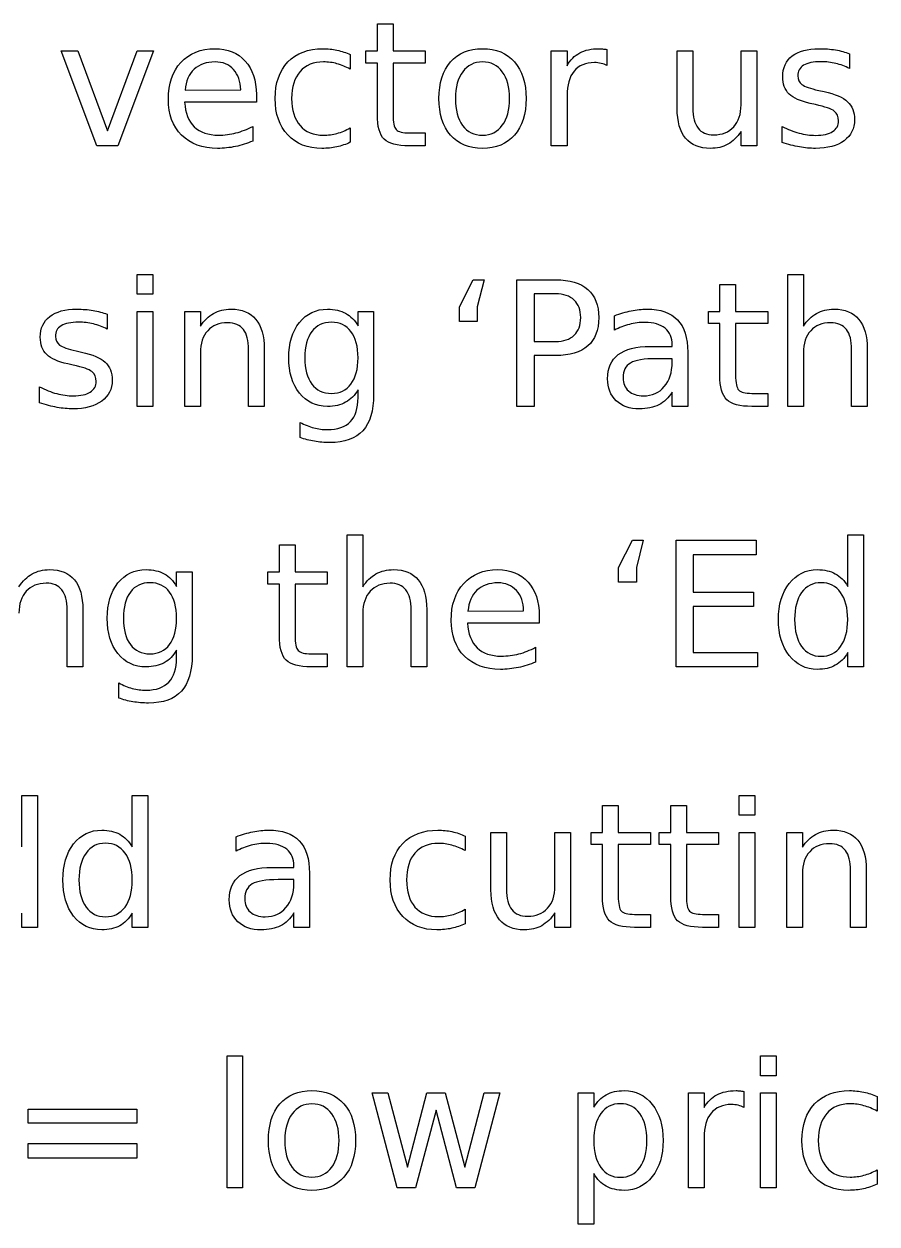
# Model space of a CAD drawing. Extents: x -140 to 352, y 0 to 216.
# Drawn here: x 261.78 to 283.42, y 118.7 to 149.14 of the extents above; entities that cross this region are included whole.
import ezdxf

# ---------------------------------------------------------------- set-up
doc = ezdxf.new("R2010")
doc.units = 0
doc.layers.add('Design_Template', color=7, linetype='CONTINUOUS')

msp = doc.modelspace()

# ---------------------------------------------------------------- linework, layer by layer
at = {"layer": 'Design_Template', "color": 7}
for points in [[(270.747271, 146.839637), (270.747271, 148.147571), (270.456854, 148.147571), (270.456854, 148.455193), (270.747271, 148.455193), (270.747271, 149.139279), (271.14524, 149.139279)], [(271.14524, 149.139279), (271.14524, 148.455193), (271.960548, 148.455193), (271.960548, 148.147571), (271.14524, 148.147571), (271.14524, 146.839637)], [(270.061037, 148.362691), (270.061037, 147.992684)], [(275.559534, 147.315061), (275.559534, 146.045848), (275.161548, 146.045848), (275.161548, 148.4552), (275.559534, 148.4552), (275.559534, 148.080889)], [(276.570602, 148.491762), (276.572719, 148.085182)], [(278.353947, 146.996672), (278.353947, 148.455193), (278.749778, 148.455193), (278.749778, 147.011732)], [(279.975966, 147.089174), (279.975966, 148.455193), (280.371779, 148.455193), (280.371779, 146.045841), (279.975966, 146.045841), (279.975966, 146.415848)], [(282.727358, 148.384204), (282.727358, 148.009892)], [(267.677501, 147.349471), (267.677501, 147.155863), (265.85757, 147.155863)], [(265.870478, 147.463485), (267.281671, 147.465602)], [(281.944314, 147.454881), (282.079838, 147.424754)], [(281.864721, 147.093467), (281.727042, 147.125746)], [(267.584999, 146.542771), (267.584999, 146.168459)], [(270.061037, 146.504046), (270.061037, 146.138343)], [(281.014992, 146.134028), (281.014992, 146.54276)], [(271.553979, 146.377124), (271.960548, 146.377124), (271.960548, 146.045841), (271.553979, 146.045841)], [(281.557102, 140.79904), (281.557102, 139.437325), (281.159133, 139.437325), (281.159133, 142.784604), (281.557102, 142.784604), (281.557102, 141.47237)], [(274.29031, 142.649078), (275.271269, 142.649078)], [(275.271269, 140.728051), (274.724851, 140.728051), (274.724851, 139.437325), (274.29031, 139.437325), (274.29031, 142.649078)], [(279.438163, 140.231121), (279.438163, 141.539055), (279.147746, 141.539055), (279.147746, 141.846677), (279.438163, 141.846677), (279.438163, 142.530763), (279.836132, 142.530763)], [(279.836132, 142.530763), (279.836132, 141.846677), (280.651444, 141.846677), (280.651444, 141.539055), (279.836132, 141.539055), (279.836132, 140.231121)], [(274.724851, 142.291978), (274.724851, 141.08515), (275.271269, 141.08515)], [(275.271269, 142.291978), (274.724851, 142.291978)], [(263.891374, 141.775688), (263.891374, 141.40138)], [(266.257694, 140.79904), (266.257694, 139.437325), (265.859726, 139.437325), (265.859726, 141.846677), (266.257694, 141.846677), (266.257694, 141.47237)], [(270.256801, 141.480984), (270.256801, 141.846688), (270.652614, 141.846688), (270.652614, 139.736354)], [(276.76421, 141.37126), (276.76421, 141.736967)], [(277.672006, 140.958228), (278.227024, 140.958228), (278.227024, 140.996949)], [(263.108331, 140.846365), (263.243854, 140.816238)], [(267.877555, 140.891542), (267.877555, 139.437325), (267.481741, 139.437325), (267.481741, 140.878634)], [(278.622855, 140.811948), (278.622855, 139.437325), (278.227024, 139.437325), (278.227024, 139.803029)], [(283.176966, 140.891542), (283.176966, 139.437325), (282.781135, 139.437325), (282.781135, 140.878634)], [(263.028737, 140.484952), (262.891058, 140.517231)], [(278.227024, 140.560256), (278.227024, 140.648454), (277.833349, 140.648454)], [(262.179008, 139.525513), (262.179008, 139.934244)], [(270.256801, 139.665364), (270.256801, 139.861124)], [(280.244857, 139.768612), (280.651444, 139.768612), (280.651444, 139.437325), (280.244857, 139.437325)], [(268.789676, 138.64784), (268.789676, 139.032908)], [(270.379412, 134.190525), (270.379412, 132.82881), (269.981444, 132.82881), (269.981444, 136.176092), (270.379412, 136.176092), (270.379412, 134.863854)], [(282.682184, 134.872458), (282.682184, 136.176092), (283.077998, 136.176092), (283.077998, 132.82881), (282.682184, 132.82881), (282.682184, 133.190213)], [(268.260477, 133.622605), (268.260477, 134.93054), (267.97006, 134.93054), (267.97006, 135.238165), (268.260477, 135.238165), (268.260477, 135.922247), (268.658446, 135.922247)], [(268.658446, 135.922247), (268.658446, 135.238165), (269.473754, 135.238165), (269.473754, 134.93054), (268.658446, 134.93054), (268.658446, 133.622605)], [(265.65321, 134.872472), (265.65321, 135.23818), (266.049037, 135.23818), (266.049037, 133.127842)], [(263.273963, 134.283027), (263.273963, 132.82881), (262.87815, 132.82881), (262.87815, 134.270119)], [(271.999276, 134.283027), (271.999276, 132.82881), (271.603445, 132.82881), (271.603445, 134.270119)], [(274.853929, 134.13244), (274.853929, 133.938832), (273.034012, 133.938832)], [(273.04692, 134.246458), (274.458116, 134.248574)], [(265.65321, 133.056852), (265.65321, 133.252612)], [(269.067171, 133.160096), (269.473754, 133.160096), (269.473754, 132.82881), (269.067171, 132.82881)], [(274.761427, 133.325739), (274.761427, 132.951428)], [(264.186084, 132.039332), (264.186084, 132.424396)], [(261.725092, 128.263943), (261.725092, 129.567577), (262.120923, 129.567577), (262.120923, 126.220294), (261.725092, 126.220294), (261.725092, 126.581697)], [(264.525972, 128.263943), (264.525972, 129.567577), (264.921802, 129.567577), (264.921802, 126.220294), (264.525972, 126.220294), (264.525972, 126.581697)], [(276.460881, 127.01409), (276.460881, 128.322028), (276.170464, 128.322028), (276.170464, 128.629646), (276.460881, 128.629646), (276.460881, 129.313732), (276.858853, 129.313732)], [(276.858853, 129.313732), (276.858853, 128.629646), (277.674162, 128.629646), (277.674162, 128.322028), (276.858853, 128.322028), (276.858853, 127.01409)], [(278.190452, 127.01409), (278.190452, 128.322028), (277.900049, 128.322028), (277.900049, 128.629646), (278.190452, 128.629646), (278.190452, 129.313732), (278.588435, 129.313732)], [(278.588435, 129.313732), (278.588435, 128.629646), (279.403746, 128.629646), (279.403746, 128.322028), (278.588435, 128.322028), (278.588435, 127.01409)], [(267.165504, 128.154232), (267.165504, 128.519936)], [(272.978083, 128.537148), (272.978083, 128.167141)], [(273.629896, 127.171129), (273.629896, 128.629646), (274.025709, 128.629646), (274.025709, 127.186189)], [(275.251898, 127.263631), (275.251898, 128.629646), (275.647729, 128.629646), (275.647729, 126.220294), (275.251898, 126.220294), (275.251898, 126.590302)], [(281.531282, 127.582009), (281.531282, 126.220294), (281.133314, 126.220294), (281.133314, 128.629646), (281.531282, 128.629646), (281.531282, 128.255339)], [(268.073318, 127.7412), (268.628336, 127.7412), (268.628336, 127.779921)], [(269.024149, 127.594917), (269.024149, 126.220294), (268.628336, 126.220294), (268.628336, 126.586001)], [(283.151146, 127.674511), (283.151146, 126.220294), (282.755315, 126.220294), (282.755315, 127.661603)], [(268.628336, 127.343225), (268.628336, 127.431426), (268.234657, 127.431426)], [(272.978083, 126.678503), (272.978083, 126.312796)], [(277.267592, 126.551581), (277.674162, 126.551581), (277.674162, 126.220294), (277.267592, 126.220294)], [(278.99716, 126.551581), (279.403746, 126.551581), (279.403746, 126.220294), (278.99716, 126.220294)], [(276.239305, 119.973182), (276.239305, 118.695364), (275.841337, 118.695364), (275.841337, 122.021134), (276.239305, 122.021134), (276.239305, 121.655427)], [(279.035887, 120.880999), (279.035887, 119.611786), (278.637901, 119.611786), (278.637901, 122.021141), (279.035887, 122.021141), (279.035887, 121.64683)], [(280.046942, 122.057703), (280.049058, 121.651127)], [(283.424348, 121.928632), (283.424348, 121.558621)], [(283.424348, 120.069987), (283.424348, 119.70428)]]:
    msp.add_lwpolyline(points, dxfattribs=at)
for points in [[(262.725408, 148.455193), (263.144903, 148.455193), (263.897823, 146.433057), (264.650756, 148.455193), (265.070234, 148.455193), (264.166731, 146.045841), (263.628928, 146.045841)], [(264.652894, 142.784604), (265.048725, 142.784604), (265.048725, 142.283374), (264.652894, 142.283374)], [(273.283549, 141.590684), (272.829651, 141.590684), (272.829651, 141.962844), (273.182443, 142.649078), (273.459952, 142.649078), (273.283549, 141.962844)], [(264.652894, 141.846677), (265.048725, 141.846677), (265.048725, 139.437325), (264.652894, 139.437325)], [(277.319211, 134.982169), (276.865313, 134.982169), (276.865313, 135.354328), (277.218108, 136.040566), (277.495617, 136.040566), (277.319211, 135.354328)], [(278.325975, 136.040566), (280.356716, 136.040566), (280.356716, 135.674858), (278.760534, 135.674858), (278.760534, 134.724024), (280.29003, 134.724024), (280.29003, 134.35832), (278.760534, 134.35832), (278.760534, 133.194517), (280.395444, 133.194517), (280.395444, 132.82881), (278.325975, 132.82881)], [(279.926482, 129.567577), (280.322295, 129.567577), (280.322295, 129.066343), (279.926482, 129.066343)], [(279.926482, 128.629646), (280.322295, 128.629646), (280.322295, 126.220294), (279.926482, 126.220294)], [(266.933172, 122.959061), (267.328999, 122.959061), (267.328999, 119.611779), (266.933172, 119.611779)], [(280.468592, 122.959061), (280.864405, 122.959061), (280.864405, 122.457831), (280.468592, 122.457831)], [(270.618193, 122.021134), (271.014024, 122.021134), (271.508806, 120.140977), (272.001432, 122.021134), (272.468238, 122.021134), (272.963019, 120.140977), (273.455645, 122.021134), (273.851476, 122.021134), (273.221171, 119.611779), (272.754348, 119.611779), (272.235905, 121.58659), (271.715322, 119.611779), (271.248516, 119.611779)], [(280.468592, 122.021134), (280.864405, 122.021134), (280.864405, 119.611779), (280.468592, 119.611779)], [(261.890743, 121.612406), (264.648601, 121.612406), (264.648601, 121.251003), (261.890743, 121.251003)], [(261.890743, 120.734713), (264.648601, 120.734713), (264.648601, 120.369005), (261.890743, 120.369005)]]:
    msp.add_lwpolyline(points, close=True, dxfattribs=at)
for points in [[(265.762913, 148.164779), (265.976604, 148.397108), (266.264154, 148.513274), (266.62555, 148.513274)], [(266.62555, 148.513274), (266.949675, 148.513274), (267.205658, 148.40858), (267.393529, 148.1992)], [(268.47775, 148.175535), (268.694306, 148.400696), (268.990441, 148.513274), (269.366189, 148.513274)], [(269.366189, 148.513274), (269.488091, 148.513274), (269.607125, 148.500363), (269.723291, 148.474553)], [(269.723291, 148.474553), (269.839458, 148.450177), (269.952047, 148.412884), (270.061037, 148.362691)], [(272.603761, 148.177687), (272.800251, 148.401412), (273.071297, 148.513274), (273.416935, 148.513274)], [(273.416935, 148.513274), (273.761112, 148.513274), (274.03146, 148.401412), (274.227936, 148.177687)], [(275.559534, 148.080889), (275.642709, 148.227172), (275.750987, 148.335446), (275.884354, 148.405723)], [(275.884354, 148.405723), (276.01774, 148.477429), (276.179795, 148.513281), (276.370535, 148.513281)], [(276.370535, 148.513281), (276.397769, 148.513281), (276.427904, 148.511165), (276.460881, 148.506826)], [(276.460881, 148.506826), (276.493866, 148.504003), (276.530435, 148.498923), (276.570602, 148.491762)], [(281.032211, 147.803376), (281.032211, 148.029969), (281.112517, 148.204932), (281.273144, 148.328271)], [(281.273144, 148.328271), (281.433757, 148.451605), (281.661785, 148.513274), (281.957223, 148.513274)], [(281.957223, 148.513274), (282.103502, 148.513274), (282.24118, 148.502515), (282.370255, 148.480995)], [(282.370255, 148.480995), (282.499333, 148.459476), (282.618367, 148.427211), (282.727358, 148.384189)], [(265.444538, 147.226853), (265.444538, 147.62124), (265.550664, 147.933883), (265.762913, 148.164779)], [(266.098507, 147.990532), (265.966561, 147.865761), (265.890562, 147.690078), (265.870478, 147.463485)], [(266.629857, 148.177687), (266.408994, 148.177684), (266.231889, 148.115302), (266.098507, 147.990532)], [(267.098819, 147.984079), (266.981227, 148.11315), (266.82489, 148.177684), (266.629857, 148.177687)], [(267.281671, 147.465637), (267.278848, 147.68219), (267.217853, 147.855005), (267.098819, 147.984079)], [(267.393529, 148.1992), (267.582844, 147.991248), (267.677487, 147.708006), (267.677501, 147.349471)], [(268.155064, 147.248365), (268.155064, 147.641317), (268.262633, 147.950375), (268.47775, 148.175535)], [(269.383408, 148.177687), (269.126695, 148.177684), (268.927354, 148.095942), (268.785368, 147.93245)], [(269.723291, 148.130362), (269.611433, 148.161901), (269.498131, 148.177684), (269.383408, 148.177687)], [(270.061037, 147.992684), (269.949164, 148.054349), (269.836593, 148.100242), (269.723291, 148.130362)], [(272.311206, 147.248365), (272.311206, 147.644185), (272.408731, 147.953959), (272.603761, 148.177687)], [(273.416935, 148.177687), (273.204668, 148.177684), (273.03688, 148.094506), (272.913535, 147.928147)], [(273.918161, 147.925995), (273.794816, 148.09379), (273.627741, 148.177684), (273.416935, 148.177687)], [(274.227936, 148.177687), (274.424408, 147.953959), (274.522646, 147.644185), (274.522646, 147.248365)], [(276.254369, 148.160486), (276.030648, 148.160482), (275.858552, 148.087341), (275.738078, 147.941062)], [(276.426464, 148.141118), (276.374842, 148.15403), (276.31747, 148.160486), (276.254369, 148.160486)], [(276.572744, 148.085186), (276.52828, 148.111009), (276.479526, 148.129643), (276.426464, 148.141118)], [(281.561392, 148.091641), (281.463884, 148.031405), (281.415116, 147.941055), (281.415116, 147.820588)], [(282.004551, 148.181991), (281.808079, 148.181988), (281.66036, 148.151864), (281.561392, 148.091641)], [(282.378856, 148.138967), (282.258396, 148.167647), (282.133629, 148.181988), (282.004551, 148.181991)], [(282.727358, 148.009892), (282.615485, 148.067257), (282.499333, 148.110282), (282.378856, 148.138967)], [(268.785368, 147.93245), (268.643382, 147.770391), (268.572407, 147.542363), (268.572407, 147.248365)], [(272.913535, 147.928147), (272.790211, 147.763219), (272.728531, 147.536623), (272.728545, 147.248365)], [(274.103165, 147.248365), (274.103165, 147.533759), (274.041485, 147.759635), (273.918161, 147.925995)], [(275.738078, 147.941062), (275.619044, 147.796211), (275.559534, 147.587547), (275.559534, 147.315061)], [(281.195688, 147.362379), (281.086698, 147.469938), (281.032211, 147.616937), (281.032211, 147.803376)], [(281.415116, 147.820588), (281.415116, 147.728799), (281.450253, 147.656377), (281.520526, 147.603316)], [(281.727042, 147.125746), (281.481798, 147.177375), (281.304682, 147.256253), (281.195688, 147.362379)], [(281.520526, 147.603316), (281.590806, 147.551683), (281.732066, 147.502206), (281.944314, 147.454881)], [(282.079838, 147.424754), (282.360927, 147.364521), (282.560282, 147.279187), (282.677877, 147.168761)], [(265.780132, 146.319042), (265.556397, 146.542767), (265.444538, 146.845369), (265.444538, 147.226853)], [(265.85757, 147.155863), (265.874786, 146.883378), (265.956535, 146.675426), (266.102814, 146.532011)], [(268.475594, 146.325495), (268.261902, 146.553523), (268.155064, 146.861145), (268.155064, 147.248365)], [(268.572407, 147.248365), (268.572407, 146.954367), (268.643382, 146.725622), (268.785368, 146.562131)], [(272.603761, 146.319042), (272.408731, 146.544203), (272.311206, 146.853977), (272.311206, 147.248365)], [(272.728545, 147.248365), (272.728531, 146.960103), (272.789498, 146.732791), (272.911397, 146.566431)], [(273.918161, 146.568583), (274.041485, 146.734943), (274.103165, 146.961535), (274.103165, 147.248365)], [(274.522646, 147.248365), (274.522646, 146.853977), (274.424408, 146.544203), (274.227936, 146.319042)], [(279.788803, 146.532011), (279.913574, 146.668254), (279.975966, 146.853977), (279.975966, 147.089174)], [(282.340145, 146.927824), (282.268422, 146.985189), (282.109965, 147.040402), (281.864721, 147.093467)], [(282.677877, 147.168761), (282.796911, 147.059763), (282.856418, 146.907028), (282.856436, 146.710552)], [(270.921522, 146.215784), (270.805356, 146.330515), (270.747271, 146.538467), (270.747271, 146.839637)], [(271.14524, 146.839637), (271.14524, 146.643157), (271.171769, 146.516954), (271.224851, 146.461021)], [(278.569064, 146.241601), (278.425652, 146.413696), (278.353947, 146.665386), (278.353947, 146.996672)], [(278.749778, 147.011732), (278.74976, 146.783704), (278.794224, 146.612324), (278.883145, 146.497594)], [(282.449849, 146.680435), (282.449849, 146.787993), (282.413276, 146.870459), (282.340145, 146.927824)], [(266.102814, 146.532011), (266.250533, 146.390032), (266.45561, 146.319042), (266.718055, 146.319042)], [(267.159059, 146.374975), (267.30247, 146.412264), (267.444439, 146.468193), (267.584999, 146.542771)], [(268.785368, 146.562131), (268.927354, 146.400072), (269.126695, 146.319042), (269.383408, 146.319042)], [(269.723291, 146.364219), (269.836593, 146.395757), (269.949164, 146.442377), (270.061037, 146.504046)], [(271.224851, 146.461021), (271.279338, 146.405088), (271.389041, 146.377124), (271.553979, 146.377124)], [(272.911397, 146.566431), (273.034725, 146.401504), (273.203243, 146.319042), (273.416935, 146.319042)], [(273.416935, 146.319042), (273.627741, 146.319042), (273.794816, 146.402224), (273.918161, 146.568583)], [(278.883145, 146.497594), (278.972052, 146.384296), (279.105438, 146.327647), (279.283269, 146.327647)], [(279.283269, 146.327647), (279.496961, 146.327647), (279.665462, 146.395768), (279.788803, 146.532011)], [(281.014992, 146.54276), (281.161271, 146.466747), (281.305409, 146.409382), (281.447381, 146.370661)], [(282.299262, 146.409382), (282.399655, 146.473919), (282.449849, 146.564269), (282.449849, 146.680435)], [(282.856436, 146.710552), (282.856418, 146.486827), (282.767511, 146.309708), (282.589683, 146.179205)], [(266.694391, 145.983456), (266.310043, 145.983456), (266.005289, 146.095318), (265.780132, 146.319042)], [(266.718055, 146.319042), (266.870081, 146.319042), (267.017073, 146.337669), (267.159059, 146.374975)], [(267.584999, 146.168459), (267.443013, 146.108222), (267.297447, 146.062333), (267.148303, 146.030781)], [(269.340386, 145.983456), (268.977551, 145.983456), (268.689286, 146.09747), (268.475594, 146.325495)], [(269.383408, 146.319042), (269.498131, 146.319042), (269.611433, 146.334106), (269.723291, 146.364219)], [(270.061037, 146.138343), (269.950604, 146.086714), (269.83588, 146.047989), (269.716846, 146.022176)], [(271.553979, 146.045841), (271.248498, 146.045841), (271.037689, 146.10249), (270.921522, 146.215784)], [(273.416935, 145.983456), (273.071297, 145.983456), (272.800251, 146.095318), (272.603761, 146.319042)], [(274.227936, 146.319042), (274.03146, 146.095318), (273.761112, 145.983456), (273.416935, 145.983456)], [(279.199368, 145.983456), (278.922586, 145.983456), (278.712475, 146.069502), (278.569064, 146.241601)], [(279.975966, 146.415848), (279.879866, 146.269565), (279.768007, 146.160571), (279.640372, 146.088862)], [(281.455996, 146.022166), (281.316878, 146.046543), (281.169886, 146.083831), (281.014992, 146.134028)], [(281.447381, 146.370661), (281.589367, 146.333372), (281.72991, 146.314728), (281.869028, 146.314728)], [(282.589683, 146.179205), (282.413276, 146.048698), (282.170187, 145.983445), (281.860413, 145.983445)], [(281.869028, 146.314728), (282.055461, 146.314728), (282.198872, 146.346266), (282.299262, 146.409382)], [(267.148303, 146.030781), (266.999141, 145.999242), (266.847842, 145.983456), (266.694391, 145.983456)], [(269.716846, 146.022176), (269.599237, 145.996353), (269.473754, 145.983456), (269.340386, 145.983456)], [(279.640372, 146.088862), (279.514162, 146.018592), (279.36717, 145.983456), (279.199368, 145.983456)], [(281.860413, 145.983445), (281.731353, 145.983445), (281.596543, 145.996357), (281.455996, 146.022166)], [(275.271269, 142.649078), (275.63124, 142.649078), (275.902999, 142.567332), (276.086577, 142.403841)], [(275.74023, 142.134939), (275.629797, 142.23963), (275.473477, 142.291975), (275.271269, 142.291978)], [(276.086577, 142.403841), (276.27157, 142.241782), (276.364072, 142.003713), (276.364086, 141.689642)], [(262.437146, 141.719755), (262.597773, 141.84309), (262.825801, 141.904759), (263.121239, 141.904762)], [(263.121239, 141.904762), (263.267518, 141.904759), (263.405197, 141.894003), (263.534271, 141.872483)], [(263.534271, 141.872483), (263.663331, 141.850964), (263.782365, 141.818702), (263.891374, 141.775677)], [(266.591133, 141.7972), (266.720207, 141.868906), (266.868638, 141.904759), (267.03643, 141.904762)], [(267.03643, 141.904762), (267.313223, 141.904759), (267.522607, 141.818713), (267.664593, 141.646617)], [(268.770305, 141.567031), (268.951019, 141.792187), (269.189069, 141.904769), (269.48451, 141.904773)], [(269.48451, 141.904773), (269.662342, 141.904769), (269.815081, 141.869636), (269.942716, 141.799363)], [(275.905867, 141.689642), (275.905867, 141.881814), (275.850664, 142.030245), (275.74023, 142.134939)], [(277.185843, 141.861738), (277.322079, 141.890418), (277.454734, 141.904759), (277.583812, 141.904762)], [(277.583812, 141.904762), (277.932314, 141.904759), (278.192604, 141.814409), (278.364703, 141.633709)], [(281.890541, 141.7972), (282.019615, 141.868906), (282.16805, 141.904759), (282.335838, 141.904762)], [(282.335838, 141.904762), (282.612634, 141.904759), (282.822015, 141.818713), (282.963987, 141.646617)], [(262.19621, 141.194864), (262.19621, 141.421453), (262.276534, 141.59642), (262.437146, 141.719755)], [(263.168567, 141.573476), (262.972077, 141.573472), (262.824376, 141.543349), (262.725408, 141.483126)], [(263.542872, 141.530451), (263.422398, 141.559132), (263.297628, 141.573472), (263.168567, 141.573476)], [(266.257694, 141.47237), (266.352352, 141.617213), (266.463498, 141.725491), (266.591133, 141.7972)], [(267.664593, 141.646617), (267.806562, 141.47595), (267.877555, 141.224261), (267.877555, 140.891542)], [(268.499258, 140.669977), (268.499258, 141.042852), (268.589608, 141.34187), (268.770305, 141.567031)], [(269.581323, 141.573476), (269.369057, 141.573472), (269.20342, 141.494595), (269.084386, 141.336843)], [(270.078239, 141.336843), (269.960647, 141.494595), (269.794997, 141.573472), (269.581323, 141.573476)], [(269.942716, 141.799363), (270.070351, 141.729086), (270.175052, 141.62296), (270.256801, 141.480984)], [(275.74023, 141.242189), (275.850664, 141.34688), (275.905867, 141.49603), (275.905867, 141.689642)], [(276.364086, 141.689642), (276.364072, 141.372692), (276.27157, 141.133191), (276.086577, 140.971136)], [(276.76421, 141.736967), (276.909047, 141.792896), (277.049593, 141.834485), (277.185843, 141.861738)], [(277.542946, 141.569172), (277.405267, 141.569168), (277.27117, 141.552662), (277.14067, 141.519695)], [(278.046328, 141.418589), (277.927294, 141.518975), (277.759488, 141.569168), (277.542946, 141.569172)], [(278.364703, 141.633709), (278.536799, 141.453006), (278.622838, 141.179084), (278.622855, 140.811948)], [(281.557102, 141.47237), (281.651759, 141.617213), (281.762906, 141.725491), (281.890541, 141.7972)], [(282.963987, 141.646617), (283.105973, 141.47595), (283.176966, 141.224261), (283.176966, 140.891542)], [(262.725408, 141.483126), (262.627886, 141.422889), (262.579132, 141.332539), (262.579132, 141.212073)], [(263.891374, 141.40138), (263.779501, 141.458742), (263.663331, 141.501767), (263.542872, 141.530451)], [(266.442698, 141.356203), (266.31937, 141.219957), (266.257694, 141.034237), (266.257694, 140.79904)], [(266.948232, 141.560568), (266.734544, 141.560568), (266.56604, 141.492443), (266.442698, 141.356203)], [(267.348356, 141.39062), (267.259449, 141.503919), (267.126064, 141.560568), (266.948232, 141.560568)], [(267.481741, 140.878634), (267.481741, 141.106663), (267.437281, 141.277322), (267.348356, 141.39062)], [(269.084386, 141.336843), (268.966795, 141.179084), (268.907983, 140.956796), (268.907983, 140.669966)], [(270.256801, 140.669966), (270.256801, 140.956796), (270.197273, 141.179084), (270.078239, 141.336843)], [(277.14067, 141.519695), (277.010153, 141.48671), (276.88467, 141.437229), (276.76421, 141.37126)], [(278.227024, 140.996949), (278.227024, 141.179084), (278.166788, 141.319631), (278.046328, 141.418589)], [(281.742106, 141.356203), (281.618764, 141.219957), (281.557102, 141.034237), (281.557102, 140.79904)], [(282.247643, 141.560568), (282.033952, 141.560568), (281.865433, 141.492443), (281.742106, 141.356203)], [(282.647764, 141.39062), (282.558843, 141.503919), (282.425472, 141.560568), (282.247643, 141.560568)], [(282.781135, 140.878634), (282.781135, 141.106663), (282.736671, 141.277322), (282.647764, 141.39062)], [(262.359704, 140.753864), (262.250714, 140.861426), (262.19621, 141.008425), (262.19621, 141.194864)], [(262.579132, 141.212073), (262.579132, 141.120283), (262.614269, 141.047862), (262.684542, 140.9948)], [(262.684542, 140.9948), (262.754808, 140.943168), (262.896082, 140.893691), (263.108331, 140.846365)], [(275.271269, 141.08515), (275.473477, 141.085147), (275.629797, 141.137495), (275.74023, 141.242189)], [(276.086577, 140.971136), (275.902999, 140.809077), (275.63124, 140.728047), (275.271269, 140.728051)], [(276.858853, 140.751712), (277.040989, 140.88939), (277.312039, 140.958228), (277.672006, 140.958228)], [(262.891058, 140.517231), (262.645814, 140.56886), (262.468699, 140.647737), (262.359704, 140.753864)], [(263.243854, 140.816238), (263.524944, 140.756001), (263.724284, 140.670672), (263.841893, 140.560245)], [(268.770305, 139.775075), (268.589608, 140.000235), (268.499258, 140.298533), (268.499258, 140.669977)], [(268.907983, 140.669966), (268.907983, 140.384572), (268.966795, 140.163), (269.084386, 140.005244)], [(270.078239, 140.005244), (270.197273, 140.163), (270.256801, 140.384572), (270.256801, 140.669966)], [(276.587804, 140.138619), (276.587804, 140.409669), (276.678154, 140.614033), (276.858853, 140.751712)], [(263.504144, 140.319308), (263.432438, 140.376674), (263.273963, 140.43189), (263.028737, 140.484952)], [(263.841893, 140.560245), (263.960927, 140.451251), (264.020434, 140.298512), (264.020434, 140.102036)], [(277.168624, 140.538743), (277.0453, 140.465602), (276.98362, 140.340831), (276.98362, 140.164432)], [(277.833349, 140.648454), (277.513549, 140.648454), (277.291969, 140.611885), (277.168624, 140.538743)], [(278.026971, 139.938555), (278.160339, 140.094878), (278.227024, 140.302111), (278.227024, 140.560256)], [(263.463278, 139.80087), (263.563671, 139.865403), (263.613865, 139.955753), (263.613865, 140.071919)], [(263.613865, 140.071919), (263.613865, 140.179478), (263.577292, 140.261943), (263.504144, 140.319308)], [(264.020434, 140.102036), (264.020434, 139.878312), (263.931527, 139.701196), (263.753699, 139.570689)], [(276.805076, 139.581456), (276.660225, 139.720567), (276.587804, 139.906287), (276.587804, 140.138619)], [(276.98362, 140.164432), (276.98362, 140.023889), (277.029524, 139.912023), (277.121299, 139.828845)], [(279.6124, 139.607269), (279.496248, 139.722003), (279.438163, 139.929951), (279.438163, 140.231121)], [(279.836132, 140.231121), (279.836132, 140.034641), (279.862661, 139.908439), (279.915726, 139.852509)], [(262.179008, 139.934244), (262.325287, 139.858231), (262.469425, 139.80087), (262.611397, 139.762145)], [(262.611397, 139.762145), (262.753383, 139.72486), (262.893926, 139.706216), (263.03303, 139.706216)], [(263.03303, 139.706216), (263.219477, 139.706216), (263.362888, 139.737754), (263.463278, 139.80087)], [(269.48451, 139.437336), (269.189069, 139.437336), (268.951019, 139.549914), (268.770305, 139.775075)], [(269.084386, 140.005244), (269.20342, 139.847489), (269.369057, 139.768612), (269.581323, 139.768612)], [(269.581323, 139.768612), (269.794997, 139.768612), (269.960647, 139.847489), (270.078239, 140.005244)], [(270.256801, 139.861124), (270.175052, 139.719142), (270.070351, 139.613016), (269.942716, 139.542746)], [(277.121299, 139.828845), (277.214528, 139.747096), (277.340723, 139.706227), (277.499911, 139.706227)], [(277.499911, 139.706227), (277.719335, 139.706227), (277.895029, 139.783668), (278.026971, 139.938555)], [(278.227024, 139.803029), (278.136675, 139.656746), (278.024089, 139.548468), (277.889293, 139.478198)], [(279.915726, 139.852509), (279.97023, 139.796576), (280.079937, 139.768612), (280.244857, 139.768612)], [(262.619998, 139.41365), (262.480894, 139.438027), (262.333888, 139.475319), (262.179008, 139.525513)], [(263.753699, 139.570689), (263.577292, 139.440183), (263.334204, 139.374929), (263.024429, 139.374929)], [(269.942716, 139.542746), (269.815081, 139.472469), (269.662342, 139.437336), (269.48451, 139.437336)], [(270.063193, 139.052268), (270.192253, 139.187079), (270.256801, 139.391443), (270.256801, 139.665364)], [(270.652614, 139.736343), (270.652614, 139.326179), (270.561551, 139.021425), (270.379412, 138.822077)], [(277.394515, 139.37494), (277.147828, 139.37494), (276.951355, 139.443777), (276.805076, 139.581456)], [(277.889293, 139.478198), (277.754482, 139.409357), (277.589544, 139.37494), (277.394515, 139.37494)], [(280.244857, 139.437325), (279.93939, 139.437325), (279.728567, 139.493974), (279.6124, 139.607269)], [(263.024429, 139.374929), (262.895352, 139.374929), (262.760559, 139.387841), (262.619998, 139.41365)], [(268.789676, 139.032908), (268.905845, 138.969806), (269.020569, 138.923197), (269.13387, 138.893077)], [(269.13387, 138.893077), (269.247154, 138.86295), (269.362608, 138.847904), (269.480203, 138.847904)], [(269.480203, 138.847904), (269.73978, 138.847904), (269.934115, 138.916025), (270.063193, 139.052268)], [(269.148916, 138.553186), (269.025592, 138.57326), (268.905845, 138.604819), (268.789676, 138.64784)], [(269.542595, 138.520907), (269.403474, 138.520911), (269.272262, 138.531667), (269.148916, 138.553186)], [(270.379412, 138.822077), (270.197273, 138.621301), (269.918339, 138.520911), (269.542595, 138.520907)], [(261.654117, 134.863854), (261.748757, 135.008701), (261.859903, 135.116976), (261.987556, 135.188685)], [(261.987556, 135.188685), (262.116616, 135.26039), (262.265047, 135.296243), (262.432853, 135.296247)], [(262.432853, 135.296247), (262.709632, 135.296243), (262.919016, 135.210194), (263.061002, 135.038102)], [(264.166731, 134.958518), (264.347427, 135.183679), (264.585496, 135.296257), (264.880919, 135.296261)], [(264.880919, 135.296261), (265.058751, 135.296257), (265.211489, 135.261124), (265.339124, 135.190851)], [(265.339124, 135.190851), (265.466777, 135.120578), (265.57146, 135.014448), (265.65321, 134.872472)], [(270.379412, 134.863854), (270.47407, 135.008701), (270.585216, 135.116976), (270.712851, 135.188685)], [(270.712851, 135.188685), (270.841929, 135.26039), (270.99036, 135.296243), (271.158148, 135.296247)], [(271.158148, 135.296247), (271.434945, 135.296243), (271.644329, 135.210194), (271.786297, 135.038102)], [(272.939355, 134.947752), (273.153046, 135.180081), (273.440581, 135.296243), (273.801992, 135.296247)], [(273.801992, 135.296247), (274.126103, 135.296243), (274.382099, 135.191553), (274.569975, 134.982169)], [(281.197844, 134.947752), (281.381408, 135.180081), (281.618764, 135.296243), (281.909894, 135.296247)], [(281.909894, 135.296247), (282.087726, 135.296243), (282.239755, 135.26111), (282.365947, 135.190837)], [(282.365947, 135.190837), (282.493582, 135.121996), (282.598996, 135.01587), (282.682184, 134.872458)], [(262.344641, 134.952052), (262.130967, 134.952052), (261.962448, 134.883927), (261.839107, 134.747688)], [(262.744783, 134.782108), (262.655858, 134.895403), (262.522473, 134.952052), (262.344641, 134.952052)], [(263.061002, 135.038102), (263.20297, 134.867435), (263.273963, 134.615745), (263.273963, 134.283027)], [(263.895667, 134.061465), (263.895667, 134.43434), (263.986017, 134.733358), (264.166731, 134.958518)], [(264.977732, 134.96496), (264.76548, 134.964957), (264.599829, 134.886083), (264.480795, 134.728327)], [(265.474665, 134.728327), (265.357056, 134.886083), (265.191423, 134.964957), (264.977732, 134.96496)], [(271.069954, 134.952052), (270.856262, 134.952052), (270.687747, 134.883927), (270.564419, 134.747688)], [(271.470078, 134.782108), (271.381153, 134.895403), (271.247785, 134.952052), (271.069954, 134.952052)], [(271.786297, 135.038102), (271.928283, 134.867435), (271.999276, 134.615745), (271.999276, 134.283027)], [(272.62098, 134.009821), (272.62098, 134.404209), (272.727106, 134.716852), (272.939355, 134.947752)], [(273.806285, 134.960656), (273.585436, 134.960656), (273.408316, 134.898271), (273.274949, 134.773504)], [(274.275247, 134.767048), (274.157655, 134.896119), (274.001332, 134.960656), (273.806285, 134.960656)], [(274.569975, 134.982169), (274.759272, 134.774217), (274.853929, 134.490975), (274.853929, 134.13244)], [(280.924642, 134.031334), (280.924642, 134.409946), (281.015705, 134.715419), (281.197844, 134.947752)], [(282.006707, 134.96496), (281.797308, 134.964957), (281.632385, 134.881779), (281.511925, 134.715419)], [(282.501471, 134.715419), (282.381011, 134.881779), (282.216091, 134.964957), (282.006707, 134.96496)], [(261.839107, 134.747688), (261.715779, 134.611442), (261.654117, 134.425722), (261.654117, 134.190525)], [(262.87815, 134.270119), (262.87815, 134.498147), (262.83369, 134.668807), (262.744783, 134.782108)], [(264.480795, 134.728327), (264.363204, 134.570569), (264.304406, 134.34828), (264.304406, 134.06145)], [(265.65321, 134.06145), (265.65321, 134.34828), (265.593682, 134.570569), (265.474665, 134.728327)], [(270.564419, 134.747688), (270.441078, 134.611442), (270.379412, 134.425722), (270.379412, 134.190525)], [(271.603445, 134.270119), (271.603445, 134.498147), (271.558985, 134.668807), (271.470078, 134.782108)], [(273.274949, 134.773504), (273.143003, 134.64873), (273.06699, 134.47305), (273.04692, 134.246458)], [(274.458116, 134.248606), (274.455294, 134.465162), (274.394281, 134.637974), (274.275247, 134.767048)], [(281.511925, 134.715419), (281.392891, 134.550492), (281.333367, 134.322464), (281.333367, 134.031334)], [(282.682184, 134.031334), (282.682184, 134.322464), (282.621948, 134.550492), (282.501471, 134.715419)], [(264.166731, 133.166563), (263.986017, 133.391723), (263.895667, 133.690025), (263.895667, 134.061465)], [(264.304406, 134.06145), (264.304406, 133.776057), (264.363204, 133.554484), (264.480795, 133.396729)], [(265.474665, 133.396729), (265.593682, 133.554484), (265.65321, 133.776057), (265.65321, 134.06145)], [(272.956556, 133.102011), (272.732839, 133.325739), (272.62098, 133.628342), (272.62098, 134.009821)], [(281.197844, 133.114919), (281.015705, 133.347248), (280.924642, 133.652722), (280.924642, 134.031334)], [(281.333367, 134.031334), (281.333367, 133.740204), (281.392891, 133.511459), (281.511925, 133.3451)], [(282.501471, 133.3451), (282.621948, 133.511459), (282.682184, 133.740204), (282.682184, 134.031334)], [(273.034012, 133.938832), (273.051228, 133.666346), (273.132963, 133.458394), (273.279239, 133.314983)], [(264.480795, 133.396729), (264.599829, 133.23897), (264.76548, 133.160096), (264.977732, 133.160096)], [(264.977732, 133.160096), (265.191423, 133.160096), (265.357056, 133.23897), (265.474665, 133.396729)], [(268.434711, 132.998753), (268.318562, 133.113487), (268.260477, 133.321436), (268.260477, 133.622605)], [(268.658446, 133.622605), (268.658446, 133.426126), (268.684975, 133.299923), (268.73804, 133.243994)], [(281.511925, 133.3451), (281.632385, 133.180173), (281.797308, 133.097711), (282.006707, 133.097711)], [(282.006707, 133.097711), (282.216091, 133.097711), (282.381011, 133.180173), (282.501471, 133.3451)], [(264.880919, 132.828824), (264.585496, 132.828824), (264.347427, 132.941402), (264.166731, 133.166563)], [(265.65321, 133.252612), (265.57146, 133.110633), (265.466777, 133.004504), (265.339124, 132.934234)], [(265.459602, 132.443756), (265.588679, 132.578567), (265.65321, 132.782931), (265.65321, 133.056852)], [(266.049037, 133.127828), (266.049023, 132.717663), (265.95796, 132.412909), (265.775821, 132.213565)], [(268.73804, 133.243994), (268.792544, 133.188061), (268.902247, 133.160096), (269.067171, 133.160096)], [(273.870833, 132.766424), (273.486467, 132.766424), (273.181717, 132.878287), (272.956556, 133.102011)], [(273.279239, 133.314983), (273.426961, 133.173001), (273.632034, 133.102011), (273.894497, 133.102011)], [(273.894497, 133.102011), (274.046509, 133.102011), (274.193497, 133.120673), (274.335483, 133.157944)], [(274.335483, 133.157944), (274.478895, 133.195229), (274.620881, 133.251162), (274.761427, 133.325739)], [(281.909894, 132.766424), (281.618764, 132.766424), (281.381408, 132.882591), (281.197844, 133.114919)], [(282.682184, 133.190213), (282.598996, 133.046798), (282.493582, 132.939956), (282.365947, 132.869682)], [(265.339124, 132.934234), (265.211489, 132.86396), (265.058751, 132.828824), (264.880919, 132.828824)], [(269.067171, 132.82881), (268.761704, 132.82881), (268.55088, 132.885459), (268.434711, 132.998753)], [(274.324731, 132.81375), (274.175583, 132.782211), (274.024284, 132.766424), (273.870833, 132.766424)], [(274.761427, 132.951428), (274.619441, 132.891195), (274.473875, 132.845302), (274.324731, 132.81375)], [(282.365947, 132.869682), (282.239755, 132.800845), (282.087726, 132.766424), (281.909894, 132.766424)], [(264.876626, 132.239392), (265.136207, 132.239392), (265.330524, 132.307513), (265.459602, 132.443756)], [(264.186084, 132.424396), (264.302254, 132.361294), (264.416977, 132.314685), (264.530279, 132.284569)], [(264.530279, 132.284569), (264.643581, 132.254442), (264.759017, 132.239392), (264.876626, 132.239392)], [(265.775821, 132.213565), (265.593682, 132.012785), (265.314747, 131.912395), (264.939004, 131.912395)], [(264.545343, 131.944674), (264.422001, 131.964747), (264.302254, 131.996307), (264.186084, 132.039332)], [(264.939004, 131.912395), (264.7999, 131.912395), (264.66867, 131.923155), (264.545343, 131.944674)], [(263.041645, 128.339236), (263.225209, 128.571565), (263.462565, 128.687728), (263.753699, 128.687731)], [(263.753699, 128.687731), (263.931527, 128.687728), (264.083539, 128.652595), (264.209749, 128.582321)], [(264.209749, 128.582321), (264.337384, 128.51348), (264.442797, 128.407354), (264.525972, 128.263943)], [(267.165504, 128.519936), (267.310358, 128.575865), (267.450902, 128.617458), (267.587155, 128.644706)], [(267.587155, 128.644706), (267.723391, 128.673387), (267.856046, 128.687728), (267.985124, 128.687731)], [(267.985124, 128.687731), (268.333608, 128.687728), (268.593916, 128.597378), (268.766011, 128.416678)], [(271.394791, 128.349992), (271.611333, 128.575149), (271.907487, 128.687728), (272.283234, 128.687731)], [(272.283234, 128.687731), (272.405133, 128.687728), (272.524167, 128.67482), (272.640337, 128.64901)], [(272.640337, 128.64901), (272.756503, 128.624633), (272.869074, 128.587338), (272.978083, 128.537148)], [(281.531282, 128.255339), (281.62594, 128.400182), (281.737086, 128.50846), (281.864721, 128.580173)], [(281.864721, 128.580173), (281.993799, 128.651875), (282.14223, 128.687728), (282.310018, 128.687731)], [(282.310018, 128.687731), (282.586815, 128.687728), (282.796199, 128.601682), (282.938167, 128.429586)], [(262.768429, 127.422818), (262.768429, 127.80143), (262.859506, 128.106904), (263.041645, 128.339236)], [(263.850494, 128.356445), (263.64111, 128.356441), (263.47619, 128.273263), (263.355713, 128.106904)], [(264.345272, 128.106904), (264.224798, 128.273263), (264.059875, 128.356441), (263.850494, 128.356445)], [(267.541978, 128.302664), (267.411461, 128.269679), (267.285982, 128.220202), (267.165504, 128.154232)], [(267.94424, 128.352141), (267.806562, 128.352141), (267.672481, 128.335631), (267.541978, 128.302664)], [(268.447636, 128.201558), (268.328602, 128.301944), (268.1608, 128.352141), (267.94424, 128.352141)], [(268.628336, 127.779921), (268.628336, 127.962057), (268.568096, 128.1026), (268.447636, 128.201558)], [(268.766011, 128.416678), (268.93811, 128.235975), (269.024149, 127.962057), (269.024149, 127.594917)], [(271.072109, 127.422818), (271.072109, 127.815774), (271.17966, 128.124832), (271.394791, 128.349992)], [(272.30045, 128.352141), (272.04374, 128.352141), (271.844382, 128.270395), (271.702414, 128.106904)], [(272.640337, 128.304816), (272.528478, 128.336354), (272.415176, 128.352141), (272.30045, 128.352141)], [(272.978083, 128.167141), (272.866206, 128.228803), (272.753635, 128.274699), (272.640337, 128.304816)], [(282.221824, 128.343537), (282.008132, 128.343537), (281.839614, 128.275415), (281.716289, 128.139172)], [(282.621948, 128.173593), (282.533023, 128.286887), (282.399655, 128.343537), (282.221824, 128.343537)], [(282.755315, 127.661603), (282.755315, 127.889631), (282.710869, 128.060295), (282.621948, 128.173593)], [(282.938167, 128.429586), (283.080153, 128.258923), (283.151146, 128.00723), (283.151146, 127.674511)], [(263.355713, 128.106904), (263.236678, 127.941977), (263.177168, 127.713948), (263.177168, 127.422818)], [(264.525972, 127.422818), (264.525972, 127.713948), (264.465731, 127.941977), (264.345272, 128.106904)], [(271.702414, 128.106904), (271.560428, 127.944845), (271.489435, 127.716816), (271.489435, 127.422818)], [(281.716289, 128.139172), (281.592944, 128.002926), (281.531282, 127.817206), (281.531282, 127.582009)], [(267.260162, 127.534684), (267.442301, 127.672359), (267.713347, 127.741197), (268.073318, 127.7412)], [(263.041645, 126.506404), (262.859506, 126.738736), (262.768429, 127.044207), (262.768429, 127.422818)], [(263.177168, 127.422818), (263.177168, 127.131688), (263.236678, 126.902944), (263.355713, 126.736584)], [(264.345272, 126.736584), (264.465731, 126.902944), (264.525972, 127.131688), (264.525972, 127.422818)], [(266.989115, 126.921588), (266.989115, 127.192638), (267.079465, 127.397006), (267.260162, 127.534684)], [(267.569936, 127.321712), (267.446594, 127.248571), (267.384929, 127.1238), (267.384929, 126.947404)], [(268.234657, 127.431426), (267.914843, 127.431423), (267.693278, 127.394854), (267.569936, 127.321712)], [(268.428265, 126.721528), (268.561651, 126.877847), (268.628336, 127.085079), (268.628336, 127.343225)], [(271.392639, 126.499952), (271.178948, 126.72798), (271.072109, 127.035602), (271.072109, 127.422818)], [(271.489435, 127.422818), (271.489435, 127.12882), (271.560428, 126.900076), (271.702414, 126.736584)], [(275.064753, 126.706468), (275.189523, 126.84271), (275.251898, 127.02843), (275.251898, 127.263631)], [(273.845013, 126.416054), (273.701602, 126.588153), (273.629896, 126.839842), (273.629896, 127.171129)], [(274.025709, 127.186189), (274.025709, 126.958157), (274.070173, 126.786781), (274.159095, 126.672047)], [(276.635132, 126.390238), (276.518966, 126.504972), (276.460881, 126.71292), (276.460881, 127.01409)], [(276.858853, 127.01409), (276.858853, 126.817614), (276.885382, 126.691411), (276.938447, 126.635478)], [(278.364703, 126.390238), (278.248533, 126.504972), (278.190452, 126.71292), (278.190452, 127.01409)], [(278.588435, 127.01409), (278.588435, 126.817614), (278.614964, 126.691411), (278.668028, 126.635478)], [(263.355713, 126.736584), (263.47619, 126.571657), (263.64111, 126.489195), (263.850494, 126.489195)], [(263.850494, 126.489195), (264.059875, 126.489195), (264.224798, 126.571657), (264.345272, 126.736584)], [(267.206388, 126.364425), (267.061534, 126.503536), (266.989115, 126.689256), (266.989115, 126.921588)], [(267.384929, 126.947404), (267.384929, 126.806858), (267.430832, 126.694995), (267.522607, 126.611814)], [(267.901219, 126.489195), (268.120647, 126.489195), (268.296323, 126.566637), (268.428265, 126.721528)], [(271.702414, 126.736584), (271.844382, 126.574525), (272.04374, 126.493496), (272.30045, 126.493496)], [(272.640337, 126.538672), (272.753635, 126.570211), (272.866206, 126.616834), (272.978083, 126.678503)], [(274.159095, 126.672047), (274.248002, 126.558753), (274.381387, 126.502104), (274.559219, 126.502104)], [(274.559219, 126.502104), (274.772893, 126.502104), (274.941411, 126.570225), (275.064753, 126.706468)], [(263.753699, 126.157909), (263.462565, 126.157909), (263.225209, 126.274075), (263.041645, 126.506404)], [(264.525972, 126.581697), (264.442797, 126.438283), (264.337384, 126.33144), (264.209749, 126.261167)], [(267.795809, 126.157909), (267.54914, 126.157909), (267.352664, 126.22675), (267.206388, 126.364425)], [(267.522607, 126.611814), (267.615822, 126.530068), (267.742031, 126.489195), (267.901219, 126.489195)], [(268.628336, 126.586001), (268.537986, 126.439718), (268.425397, 126.33144), (268.290587, 126.261167)], [(272.257414, 126.157909), (271.894579, 126.157909), (271.606313, 126.271923), (271.392639, 126.499952)], [(272.30045, 126.493496), (272.415176, 126.493496), (272.528478, 126.508559), (272.640337, 126.538672)], [(274.475317, 126.157909), (274.198535, 126.157909), (273.988424, 126.243958), (273.845013, 126.416054)], [(275.251898, 126.590302), (275.155815, 126.444019), (275.043956, 126.335024), (274.916321, 126.263319)], [(277.267592, 126.220294), (276.962112, 126.220294), (276.751302, 126.276943), (276.635132, 126.390238)], [(276.938447, 126.635478), (276.992948, 126.579545), (277.102655, 126.551581), (277.267592, 126.551581)], [(278.99716, 126.220294), (278.691693, 126.220294), (278.480869, 126.276943), (278.364703, 126.390238)], [(278.668028, 126.635478), (278.722518, 126.579545), (278.832239, 126.551581), (278.99716, 126.551581)], [(264.209749, 126.261167), (264.083539, 126.192329), (263.931527, 126.157909), (263.753699, 126.157909)], [(268.290587, 126.261167), (268.155776, 126.192329), (267.990856, 126.157909), (267.795809, 126.157909)], [(272.633888, 126.19663), (272.516279, 126.170806), (272.390799, 126.157909), (272.257414, 126.157909)], [(272.978083, 126.312796), (272.867649, 126.261167), (272.752908, 126.222446), (272.633888, 126.19663)], [(274.916321, 126.263319), (274.790112, 126.193046), (274.643106, 126.157909), (274.475317, 126.157909)], [(268.275523, 121.743629), (268.472013, 121.96735), (268.74306, 122.079212), (269.088697, 122.079216)], [(269.088697, 122.079216), (269.432888, 122.079212), (269.703222, 121.96735), (269.899698, 121.743629)], [(276.239305, 121.655427), (276.322494, 121.798838), (276.427177, 121.904965), (276.553387, 121.973809)], [(276.553387, 121.973809), (276.681022, 122.044079), (276.833048, 122.079212), (277.009437, 122.079216)], [(277.009437, 122.079216), (277.302009, 122.079212), (277.539351, 121.963049), (277.72149, 121.730721)], [(279.035887, 121.64683), (279.119062, 121.793109), (279.22734, 121.901387), (279.360708, 121.971661)], [(279.360708, 121.971661), (279.494093, 122.043366), (279.656148, 122.079219), (279.846888, 122.079223)], [(279.846888, 122.079223), (279.874123, 122.079219), (279.904243, 122.077106), (279.937238, 122.072767)], [(279.937238, 122.072767), (279.970223, 122.069945), (280.006788, 122.064865), (280.046942, 122.057703)], [(281.841056, 121.741477), (282.057616, 121.966634), (282.353766, 122.079212), (282.729513, 122.079216)], [(282.729513, 122.079216), (282.851415, 122.079212), (282.97045, 122.066304), (283.086616, 122.040495)], [(283.086616, 122.040495), (283.202768, 122.016118), (283.315354, 121.978826), (283.424348, 121.928632)], [(267.982968, 120.814306), (267.982968, 121.210126), (268.080494, 121.519901), (268.275523, 121.743629)], [(268.585297, 121.494088), (268.461973, 121.329161), (268.400308, 121.102564), (268.400308, 120.814306)], [(269.088697, 121.743629), (268.876431, 121.743625), (268.708643, 121.660447), (268.585297, 121.494088)], [(269.589924, 121.491936), (269.466579, 121.659728), (269.299503, 121.743625), (269.088697, 121.743629)], [(269.774928, 120.814306), (269.774928, 121.099696), (269.713248, 121.325573), (269.589924, 121.491936)], [(269.899698, 121.743629), (270.09617, 121.519901), (270.194409, 121.210126), (270.194409, 120.814306)], [(276.417864, 121.498388), (276.298829, 121.333461), (276.239305, 121.105436), (276.239305, 120.814306)], [(276.912641, 121.747929), (276.703261, 121.747929), (276.538323, 121.664748), (276.417864, 121.498388)], [(277.405267, 121.498388), (277.286233, 121.664748), (277.122026, 121.747929), (276.912641, 121.747929)], [(277.585967, 120.814306), (277.585967, 121.105436), (277.525727, 121.333461), (277.405267, 121.498388)], [(277.72149, 121.730721), (277.905055, 121.498388), (277.996844, 121.192918), (277.996844, 120.814306)], [(279.214432, 121.507), (279.095398, 121.362152), (279.035887, 121.153484), (279.035887, 120.880999)], [(279.730722, 121.726424), (279.506987, 121.726424), (279.334891, 121.653282), (279.214432, 121.507)], [(279.902818, 121.707056), (279.851182, 121.719968), (279.793827, 121.726424), (279.730722, 121.726424)], [(280.049097, 121.651127), (280.004633, 121.67695), (279.955879, 121.69558), (279.902818, 121.707056)], [(281.518374, 120.814306), (281.518374, 121.207258), (281.62594, 121.516313), (281.841056, 121.741477)], [(282.148675, 121.498388), (282.006707, 121.336329), (281.935714, 121.108304), (281.935714, 120.814306)], [(282.746715, 121.743629), (282.490002, 121.743625), (282.290661, 121.66188), (282.148675, 121.498388)], [(283.086616, 121.6963), (282.97474, 121.727838), (282.861456, 121.743625), (282.746715, 121.743629)], [(283.424348, 121.558621), (283.312489, 121.620291), (283.1999, 121.66618), (283.086616, 121.6963)], [(268.275523, 119.884984), (268.080494, 120.110141), (267.982968, 120.419915), (267.982968, 120.814306)], [(268.400308, 120.814306), (268.400308, 120.526041), (268.461261, 120.298732), (268.58316, 120.132373)], [(269.589924, 120.134525), (269.713248, 120.300884), (269.774928, 120.527477), (269.774928, 120.814306)], [(270.194409, 120.814306), (270.194409, 120.419915), (270.09617, 120.110141), (269.899698, 119.884984)], [(276.239305, 120.814306), (276.239305, 120.523173), (276.298829, 120.294428), (276.417864, 120.128069)], [(277.405267, 120.128069), (277.525727, 120.294428), (277.585967, 120.523173), (277.585967, 120.814306)], [(277.996844, 120.814306), (277.996844, 120.435691), (277.905055, 120.130221), (277.72149, 119.897892)], [(281.838901, 119.891436), (281.625227, 120.119465), (281.518374, 120.427087), (281.518374, 120.814306)], [(281.935714, 120.814306), (281.935714, 120.520305), (282.006707, 120.29156), (282.148675, 120.128069)], [(268.58316, 120.132373), (268.706487, 119.967446), (268.875006, 119.884984), (269.088697, 119.884984)], [(269.088697, 119.884984), (269.299503, 119.884984), (269.466579, 119.968162), (269.589924, 120.134525)], [(276.553387, 119.652651), (276.427177, 119.722925), (276.322494, 119.82977), (276.239305, 119.973182)], [(276.417864, 120.128069), (276.538323, 119.963142), (276.703261, 119.88068), (276.912641, 119.88068)], [(276.912641, 119.88068), (277.122026, 119.88068), (277.286233, 119.963142), (277.405267, 120.128069)], [(282.148675, 120.128069), (282.290661, 119.96601), (282.490002, 119.884984), (282.746715, 119.884984)], [(283.086616, 119.930157), (283.1999, 119.961695), (283.312489, 120.008318), (283.424348, 120.069987)], [(269.088697, 119.549393), (268.74306, 119.549393), (268.472013, 119.661256), (268.275523, 119.884984)], [(269.899698, 119.884984), (269.703222, 119.661256), (269.432888, 119.549393), (269.088697, 119.549393)], [(277.009437, 119.549393), (276.833048, 119.549393), (276.681022, 119.583824), (276.553387, 119.652651)], [(277.72149, 119.897892), (277.539351, 119.665559), (277.302009, 119.549393), (277.009437, 119.549393)], [(282.703693, 119.549393), (282.340858, 119.549393), (282.052593, 119.663408), (281.838901, 119.891436)], [(282.746715, 119.884984), (282.861456, 119.884984), (282.97474, 119.900047), (283.086616, 119.930157)], [(283.424348, 119.70428), (283.313914, 119.652651), (283.199187, 119.61393), (283.080153, 119.588118)], [(283.080153, 119.588118), (282.962562, 119.562294), (282.837064, 119.549393), (282.703693, 119.549393)]]:
    msp.add_open_spline(points, degree=3, dxfattribs=at)

doc.saveas('drawing.dxf')
